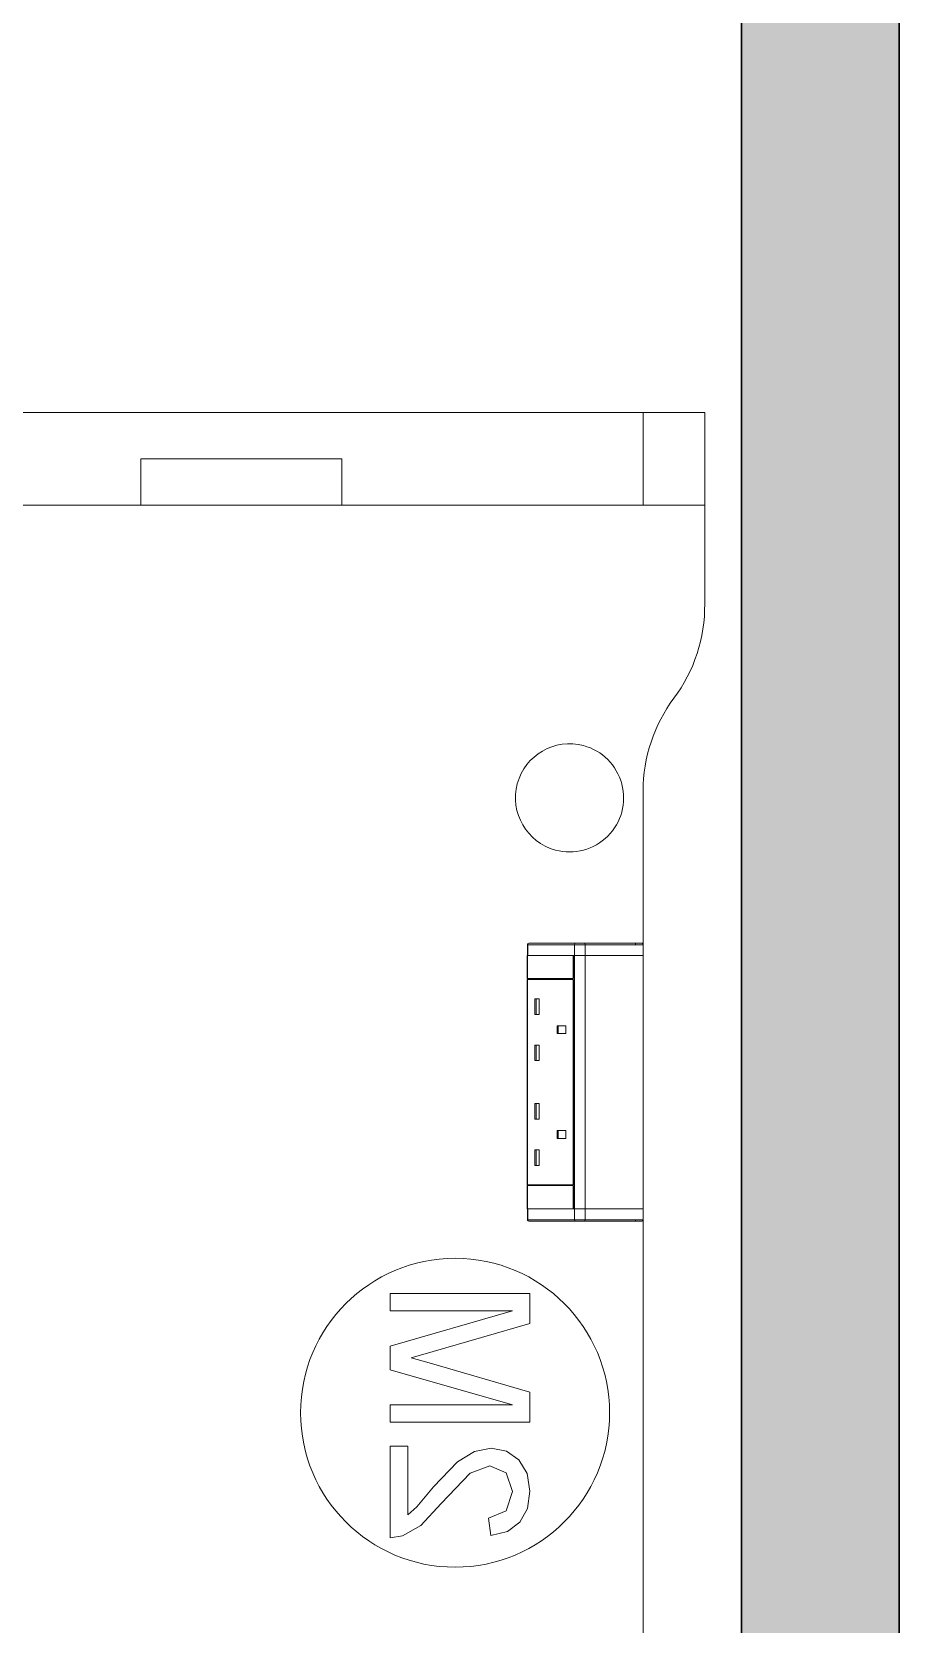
# Model space of a CAD drawing. Header units: millimetres. Extents: x 155927 to 326028, y -36033 to 97293.
# Drawn here: x 175115 to 175677, y 10221 to 11252 of the extents above; entities that cross this region are included whole.
import ezdxf

# ---------------------------------------------------------------- set-up
doc = ezdxf.new("R2010")
doc.units = ezdxf.units.MM
doc.header["$MEASUREMENT"] = 0
for name, color, linetype, lineweight in [('A-WALL-PATT', 7, 'CONTINUOUS', 9), ('I-FURN', 8, 'CONTINUOUS', 9), ('I-WALL', 7, 'CONTINUOUS', 9)]:
    doc.layers.add(name, color=color, linetype=linetype, lineweight=lineweight)

msp = doc.modelspace()

# ---------------------------------------------------------------- hatches: boundary and pattern name
at = {"layer": 'A-WALL-PATT'}
msp.add_hatch(color=256, dxfattribs=at).paths.add_polyline_path([(175671, 9369.6), (175676.8, 9369.6), (175676.8, 9398.6), (175671, 9398.6), (175671, 10198.6), (175676.8, 10198.6), (175676.8, 13505.6), (175574.8, 13505.6), (175574.8, 9369.6)], flags=0)

# ---------------------------------------------------------------- linework, layer by layer
at = {"layer": 'I-FURN'}
for p, q in [((174751.1, 11005.6), (175551.1, 11005.6)), ((175551.1, 11005.6), (174751.1, 11005.6)), ((174751.1, 11005.6), (175551.1, 11005.6)), ((175511.1, 11005.6), (174791.1, 11005.6)), ((175551.1, 11005.6), (175511.1, 11005.6)), ((175511.1, 11005.6), (175511.1, 10945.6)), ((175511.1, 11005.6), (175511.1, 10945.6)), ((175551.1, 11005.6), (175551.1, 10945.6)), ((175551.1, 11005.6), (175551.1, 10945.6)), ((175551.1, 10881.7), (175551.1, 11005.6)), ((175551.1, 11005.6), (175551.1, 10881.7)), ((175186.1, 10975.6), (175316.1, 10975.6)), ((175316.1, 10975.6), (175186.1, 10975.6)), ((175186.1, 10975.6), (175186.1, 10945.6)), ((175186.1, 10945.6), (175186.1, 10975.6)), ((175316.1, 10975.6), (175316.1, 10945.6)), ((175316.1, 10975.6), (175316.1, 10945.6)), ((175186.1, 10945.6), (174751.1, 10945.6)), ((174791.1, 10945.6), (175511.1, 10945.6)), ((175316.1, 10945.6), (175186.1, 10945.6)), ((175551.1, 10945.6), (175316.1, 10945.6)), ((175511.1, 10945.6), (175551.1, 10945.6)), ((175511.1, 10661), (175511.1, 10760.6)), ((175511.1, 10760.6), (175511.1, 10661)), ((175436.6, 10661.8), (175436.6, 10661.8)), ((175467.5, 10662), (175437.2, 10662)), ((175467.5, 10662), (175437.2, 10662)), ((175467.5, 10662), (175506.1, 10662)), ((175473, 10662), (175467.5, 10662)), ((175510.1, 10662), (175473, 10662)), ((175506.1, 10662), (175506.1, 10661)), ((175506.1, 10662), (175510.1, 10662)), ((175436, 10639), (175436, 10654)), ((175436, 10654), (175465.9, 10654)), ((175436.2, 10661), (175436.2, 10654)), ((175436.2, 10661), (175436.4, 10661)), ((175436.2, 10661), (175436.2, 10654)), ((175436.2, 10654), (175436.2, 10661)), ((175436.2, 10654), (175436.4, 10654)), ((175436.2, 10653.9), (175436.2, 10490)), ((175436.4, 10661), (175466.7, 10661)), ((175436.4, 10661), (175436.4, 10654)), ((175436.4, 10654), (175466.7, 10654)), ((175465.9, 10654), (175465.9, 10639)), ((175466.1, 10639), (175466.1, 10653.9)), ((175466.1, 10653.9), (175466.7, 10653.9)), ((175466.7, 10661), (175473.6, 10661)), ((175466.7, 10661), (175466.7, 10654)), ((175466.7, 10654), (175473.6, 10654)), ((175473.6, 10653.9), (175466.7, 10653.9)), ((175466.7, 10653.9), (175466.7, 10490)), ((175473.6, 10661), (175511.1, 10661)), ((175473.6, 10661), (175473.6, 10654)), ((175473.6, 10654), (175511.1, 10654)), ((175511.1, 10653.9), (175473.6, 10653.9)), ((175473.6, 10653.9), (175473.6, 10490)), ((175511.1, 10654), (175511.1, 10661)), ((175511.1, 10661), (175511.1, 10654)), ((175511.1, 10490), (175511.1, 10653.9)), ((175511.1, 10653.9), (175511.1, 10490)), ((175465.9, 10639), (175436, 10639)), ((175436, 10638.5), (175465.9, 10638.5)), ((175436, 10505.5), (175436, 10638.5)), ((175436.4, 10638.5), (175436.4, 10639)), ((175465.9, 10638.5), (175465.9, 10505.5)), ((175466.1, 10505.5), (175466.1, 10638.5)), ((175441.1, 10625.9), (175441.1, 10615.9)), ((175441.1, 10625.9), (175443.9, 10625.9)), ((175441.8, 10625.9), (175441.8, 10615.9)), ((175443.9, 10625.9), (175443.9, 10615.9)), ((175441.1, 10615.9), (175443.9, 10615.9)), ((175455.4, 10608.4), (175455.4, 10603.4)), ((175461.1, 10608.4), (175455.4, 10608.4)), ((175455.4, 10603.4), (175461.1, 10603.4)), ((175456.1, 10608.4), (175456.1, 10603.4)), ((175461.1, 10603.4), (175461.1, 10608.4)), ((175441.1, 10595.9), (175441.1, 10585.9)), ((175441.1, 10595.9), (175443.9, 10595.9)), ((175441.8, 10595.9), (175441.8, 10585.9)), ((175443.9, 10595.9), (175443.9, 10585.9)), ((175441.1, 10585.9), (175443.9, 10585.9)), ((175441.1, 10558.1), (175441.1, 10548.1)), ((175441.1, 10558.1), (175443.9, 10558.1)), ((175441.8, 10558.1), (175441.8, 10548.1)), ((175443.9, 10558.1), (175443.9, 10548.1)), ((175441.1, 10548.1), (175443.9, 10548.1)), ((175455.4, 10540.6), (175455.4, 10535.6)), ((175455.4, 10540.6), (175461.1, 10540.6)), ((175456.1, 10540.6), (175456.1, 10535.6)), ((175461.1, 10540.6), (175461.1, 10535.6)), ((175441.1, 10528.1), (175441.1, 10518.1)), ((175441.1, 10528.1), (175443.9, 10528.1)), ((175441.8, 10528.1), (175441.8, 10518.1)), ((175443.9, 10528.1), (175443.9, 10518.1)), ((175455.4, 10535.6), (175461.1, 10535.6)), ((175441.1, 10518.1), (175443.9, 10518.1)), ((175436, 10505.5), (175465.9, 10505.5)), ((175436, 10505), (175465.9, 10505)), ((175436, 10490), (175436, 10505)), ((175436.4, 10505), (175436.4, 10505.5)), ((175465.9, 10505), (175465.9, 10490)), ((175466.1, 10490), (175466.1, 10505)), ((175465.9, 10490), (175436, 10490)), ((175436.2, 10489.9), (175436.2, 10482.9)), ((175436.4, 10489.9), (175436.2, 10489.9)), ((175436.2, 10489.9), (175436.2, 10482.9)), ((175436.2, 10489.9), (175436.2, 10482.9)), ((175436.4, 10482.9), (175436.4, 10489.9)), ((175466.7, 10489.9), (175436.4, 10489.9)), ((175465.9, 10490), (175468.3, 10490)), ((175466.7, 10490), (175466.1, 10490)), ((175466.7, 10490), (175473.6, 10490)), ((175466.7, 10482.9), (175466.7, 10489.9)), ((175473.6, 10489.9), (175466.7, 10489.9)), ((175473.6, 10490), (175511.1, 10490)), ((175473.6, 10482.9), (175473.6, 10489.9)), ((175511.1, 10489.9), (175473.6, 10489.9)), ((175511.1, 10482.9), (175511.1, 10489.9)), ((175511.1, 10482.9), (175511.1, 10489.9)), ((175436.4, 10482.9), (175436.2, 10482.9)), ((175466.7, 10482.9), (175436.4, 10482.9)), ((175436.6, 10482.1), (175436.6, 10482.2)), ((175437.2, 10481.9), (175467.5, 10481.9)), ((175437.2, 10481.9), (175467.5, 10481.9)), ((175473.6, 10482.9), (175466.7, 10482.9)), ((175506.1, 10481.9), (175467.5, 10481.9)), ((175467.5, 10481.9), (175473, 10481.9)), ((175473, 10481.9), (175510.1, 10481.9)), ((175511.1, 10482.9), (175473.6, 10482.9)), ((175506.1, 10482.9), (175506.1, 10481.9)), ((175510.1, 10481.9), (175506.1, 10481.9)), ((175510.1, 10481.9), (175510.1, 10481.9)), ((175511.1, 9650.6), (175511.1, 10482.9)), ((175511.1, 10482.9), (175511.1, 9650.6)), ((175437.9, 10435.2), (175347.5, 10435.2)), ((175347.5, 10435.2), (175347.5, 10423.9)), ((175437.9, 10415.7), (175437.9, 10435.2)), ((175347.5, 10423.9), (175426.6, 10423.9)), ((175426.6, 10423.9), (175347.5, 10401.1)), ((175375.3, 10397.5), (175437.9, 10415.7)), ((175347.5, 10401.1), (175347.5, 10385.8)), ((175360.9, 10393.5), (175375.3, 10397.5)), ((175347.5, 10385.8), (175426.6, 10363.1)), ((175374.2, 10389.8), (175360.9, 10393.5)), ((175437.9, 10371.3), (175374.2, 10389.8)), ((175426.6, 10363.1), (175347.5, 10363.1)), ((175347.5, 10363.1), (175347.5, 10351.8)), ((175437.9, 10351.8), (175437.9, 10371.3)), ((175347.5, 10351.8), (175437.9, 10351.8)), ((175358.8, 10336.3), (175347.5, 10336.3)), ((175347.5, 10336.3), (175347.5, 10276.9)), ((175358.8, 10291.9), (175358.8, 10336.3)), ((175402, 10332.9), (175390.9, 10326.2)), ((175412.7, 10334.9), (175402, 10332.9)), ((175422.6, 10333), (175412.7, 10334.9)), ((175430.7, 10327.4), (175422.6, 10333)), ((175390.9, 10326.2), (175375.4, 10310)), ((175399.2, 10318.7), (175412, 10323.6)), ((175412, 10323.6), (175422.4, 10319)), ((175436.1, 10318.6), (175430.7, 10327.4)), ((175380.4, 10299.2), (175399.2, 10318.7)), ((175422.4, 10319), (175426.6, 10306.9)), ((175437.9, 10307.2), (175436.1, 10318.6)), ((175375.4, 10310), (175364.6, 10297)), ((175426.6, 10306.9), (175422.5, 10294.4)), ((175436.3, 10295.8), (175437.9, 10307.2)), ((175364.6, 10297), (175358.8, 10291.9)), ((175367.3, 10285), (175380.4, 10299.2)), ((175422.5, 10294.4), (175411.1, 10289.7)), ((175431.4, 10287), (175436.3, 10295.8)), ((175355.3, 10278.2), (175367.3, 10285)), ((175411.1, 10289.7), (175412.5, 10278.4)), ((175412.5, 10278.4), (175423.4, 10281.1)), ((175423.4, 10281.1), (175431.4, 10287)), ((175347.5, 10276.9), (175355.3, 10278.2))]:
    msp.add_line(p, q, dxfattribs=at)
at = {"layer": 'I-FURN', "flags": 128}
for points in [[(175473, 10662), (175472.9, 10662), (175472.8, 10662), (175472.6, 10662), (175472.5, 10662), (175472.3, 10662), (175472.2, 10662), (175472, 10662), (175471.9, 10662), (175471.7, 10662), (175471.6, 10662), (175471.4, 10662), (175471.3, 10662), (175471.1, 10662), (175470.9, 10662), (175470.8, 10662), (175470.6, 10662), (175470.5, 10662), (175470.3, 10662), (175470.1, 10662), (175470, 10662), (175469.8, 10662), (175469.7, 10662), (175469.5, 10662), (175469.4, 10662), (175469.2, 10662), (175469.1, 10662), (175468.9, 10662), (175468.8, 10662), (175468.7, 10662), (175468.5, 10662), (175468.4, 10662), (175468.3, 10662), (175468.1, 10662), (175468, 10662), (175467.9, 10662), (175467.8, 10662), (175467.7, 10662), (175467.6, 10662), (175467.5, 10662)], [(175510.1, 10662), (175509.8, 10662), (175509.4, 10662), (175508.8, 10662), (175508.1, 10662), (175507.3, 10662), (175506.4, 10662), (175505.3, 10662), (175504.1, 10662), (175502.8, 10662), (175501.3, 10662), (175499.7, 10662), (175498, 10662), (175496.2, 10662), (175494.3, 10662), (175492.2, 10662), (175490.1, 10662), (175487.8, 10662), (175485.4, 10662), (175483, 10662), (175480.4, 10662), (175477.8, 10662), (175475.1, 10662), (175473, 10662)], [(175506.1, 10662), (175506.2, 10662), (175506.4, 10662), (175506.6, 10662), (175506.7, 10662), (175506.9, 10662), (175507, 10662), (175507.2, 10662), (175507.3, 10662), (175507.5, 10662), (175507.6, 10662), (175507.8, 10662), (175507.9, 10662), (175508.1, 10662), (175508.2, 10662), (175508.3, 10662), (175508.5, 10662), (175508.6, 10662), (175508.7, 10662), (175508.8, 10662), (175508.9, 10662), (175509.1, 10662), (175509.2, 10662), (175509.3, 10662), (175509.4, 10662), (175509.4, 10662), (175509.5, 10662), (175509.6, 10662), (175509.7, 10662), (175509.7, 10662), (175509.8, 10662), (175509.9, 10662), (175509.9, 10662), (175510, 10662), (175510, 10662), (175510, 10662), (175510, 10662), (175510.1, 10662), (175510.1, 10662), (175510.1, 10662)], [(175510.1, 10662), (175510.1, 10662), (175510.2, 10662), (175510.2, 10662), (175510.2, 10662), (175510.3, 10662), (175510.3, 10662), (175510.4, 10662), (175510.4, 10662), (175510.4, 10662), (175510.5, 10661.9), (175510.5, 10661.9), (175510.5, 10661.9), (175510.6, 10661.9), (175510.6, 10661.9), (175510.6, 10661.8), (175510.7, 10661.8), (175510.7, 10661.8), (175510.7, 10661.8), (175510.8, 10661.7), (175510.8, 10661.7), (175510.8, 10661.7), (175510.8, 10661.7), (175510.9, 10661.6), (175510.9, 10661.6), (175510.9, 10661.6), (175510.9, 10661.5), (175511, 10661.5), (175511, 10661.5), (175511, 10661.4), (175511, 10661.4), (175511, 10661.3), (175511, 10661.3), (175511, 10661.3), (175511.1, 10661.2), (175511.1, 10661.2), (175511.1, 10661.2), (175511.1, 10661.1), (175511.1, 10661.1), (175511.1, 10661), (175511.1, 10661)], [(175510.1, 10662), (175510.1, 10662), (175510.1, 10662)], [(175436.2, 10661), (175436.2, 10661.1), (175436.2, 10661.1), (175436.2, 10661.1), (175436.2, 10661.2), (175436.2, 10661.2), (175436.3, 10661.3), (175436.3, 10661.3), (175436.3, 10661.3), (175436.3, 10661.4), (175436.3, 10661.4), (175436.3, 10661.4), (175436.3, 10661.5), (175436.4, 10661.5)], [(175436.4, 10482.4), (175436.3, 10482.4), (175436.3, 10482.5), (175436.3, 10482.5), (175436.3, 10482.5), (175436.3, 10482.6), (175436.3, 10482.6), (175436.3, 10482.7), (175436.3, 10482.7), (175436.2, 10482.7), (175436.2, 10482.8), (175436.2, 10482.8), (175436.2, 10482.9), (175436.2, 10482.9), (175436.2, 10482.9)], [(175467.5, 10481.9), (175467.6, 10481.9), (175467.7, 10481.9), (175467.8, 10481.9), (175467.9, 10481.9), (175468, 10481.9), (175468.1, 10481.9), (175468.3, 10481.9), (175468.4, 10481.9), (175468.5, 10481.9), (175468.7, 10481.9), (175468.8, 10481.9), (175468.9, 10481.9), (175469.1, 10481.9), (175469.2, 10481.9), (175469.4, 10481.9), (175469.5, 10481.9), (175469.7, 10481.9), (175469.8, 10481.9), (175470, 10481.9), (175470.1, 10481.9), (175470.3, 10481.9), (175470.5, 10481.9), (175470.6, 10481.9), (175470.8, 10481.9), (175470.9, 10481.9), (175471.1, 10481.9), (175471.3, 10481.9), (175471.4, 10481.9), (175471.6, 10481.9), (175471.7, 10481.9), (175471.9, 10481.9), (175472, 10481.9), (175472.2, 10481.9), (175472.3, 10481.9), (175472.5, 10481.9), (175472.6, 10481.9), (175472.8, 10481.9), (175472.9, 10481.9), (175473, 10481.9)], [(175473, 10481.9), (175475.8, 10481.9), (175478.5, 10481.9), (175481.1, 10481.9), (175483.7, 10481.9), (175486.1, 10481.9), (175488.4, 10481.9), (175490.6, 10481.9), (175492.8, 10481.9), (175494.8, 10481.9), (175496.7, 10481.9), (175498.5, 10481.9), (175500.1, 10481.9), (175501.7, 10481.9), (175503.1, 10481.9), (175504.4, 10481.9), (175505.6, 10481.9), (175506.6, 10481.9), (175507.6, 10481.9), (175508.3, 10481.9), (175509, 10481.9), (175509.5, 10481.9), (175509.9, 10481.9), (175510.1, 10481.9)], [(175510.1, 10481.9), (175510.1, 10481.9), (175510.1, 10481.9), (175510, 10481.9), (175510, 10481.9), (175510, 10481.9), (175510, 10481.9), (175509.9, 10481.9), (175509.9, 10481.9), (175509.8, 10481.9), (175509.8, 10481.9), (175509.7, 10481.9), (175509.6, 10481.9), (175509.5, 10481.9), (175509.5, 10481.9), (175509.4, 10481.9), (175509.3, 10481.9), (175509.2, 10481.9), (175509.1, 10481.9), (175509, 10481.9), (175508.9, 10481.9), (175508.7, 10481.9), (175508.6, 10481.9), (175508.5, 10481.9), (175508.4, 10481.9), (175508.2, 10481.9), (175508.1, 10481.9), (175508, 10481.9), (175507.8, 10481.9), (175507.7, 10481.9), (175507.5, 10481.9), (175507.4, 10481.9), (175507.2, 10481.9), (175507.1, 10481.9), (175506.9, 10481.9), (175506.8, 10481.9), (175506.6, 10481.9), (175506.4, 10481.9), (175506.3, 10481.9), (175506.1, 10481.9), (175506.1, 10481.9)], [(175511.1, 10482.9), (175511.1, 10482.9), (175511.1, 10482.8), (175511.1, 10482.8), (175511.1, 10482.7), (175511.1, 10482.7), (175511, 10482.7), (175511, 10482.6), (175511, 10482.6), (175511, 10482.5), (175511, 10482.5), (175511, 10482.5), (175511, 10482.4), (175510.9, 10482.4), (175510.9, 10482.4), (175510.9, 10482.3), (175510.9, 10482.3), (175510.9, 10482.3), (175510.8, 10482.2), (175510.8, 10482.2), (175510.8, 10482.2), (175510.7, 10482.2), (175510.7, 10482.1), (175510.7, 10482.1), (175510.6, 10482.1), (175510.6, 10482.1), (175510.6, 10482), (175510.5, 10482), (175510.5, 10482), (175510.5, 10482), (175510.4, 10482), (175510.4, 10482), (175510.4, 10481.9), (175510.3, 10481.9), (175510.3, 10481.9), (175510.2, 10481.9), (175510.2, 10481.9), (175510.2, 10481.9), (175510.1, 10481.9), (175510.1, 10481.9), (175510.1, 10481.9)]]:
    msp.add_lwpolyline(points, dxfattribs=at)
at = {"layer": 'I-FURN'}
for centre, radius, start, end in [((175451, 10880.6), 100, 323.1301, 0.6256), ((175451, 10880.6), 100, 323.1301, 0.6256), ((175611.1, 10760.6), 100, 143.1301, 180), ((175611.1, 10760.6), 100, 143.1301, 180), ((175463.5, 10756.1), 35, 75, 255), ((175463.5, 10756.1), 35, 15, 75), ((175463.5, 10756.1), 35, 255, 14.7004), ((175389.4, 10357.9), 100, 90, 270), ((175389.4, 10357.9), 100, 270, 90)]:
    msp.add_arc(centre, radius, start, end, dxfattribs=at)
for centre, major_axis, ratio, start_param, end_param in [((175437.2, 10661), (0, 1), 0.819152, 0, 1.570796), ((175467.5, 10661), (0, -1), 0.819152, 3.141593, 4.712389), ((175473, 10661), (0, -1), 0.56467, 1.570796, 3.141593), ((175510.1, 10661), (0, -1), 0.998113, 1.570796, 3.141593), ((175437.2, 10482.9), (0, -1), 0.819152, 4.712389, 6.283185), ((175467.5, 10482.9), (0, -1), 0.819152, 4.712389, 6.283185), ((175473, 10482.9), (0, -1), 0.56467, 0, 1.570796), ((175510.1, 10482.9), (0, -1), 0.998113, 0, 1.570796)]:
    msp.add_ellipse(centre, major_axis=major_axis, ratio=ratio, start_param=start_param, end_param=end_param, dxfattribs=at)
at = {"layer": 'I-WALL', "lineweight": 30}
for p, q in [((175574.8, 13505.6), (175574.8, 9369.6)), ((175676.8, 10198.6), (175676.8, 13505.6))]:
    msp.add_line(p, q, dxfattribs=at)

doc.saveas('drawing.dxf')
